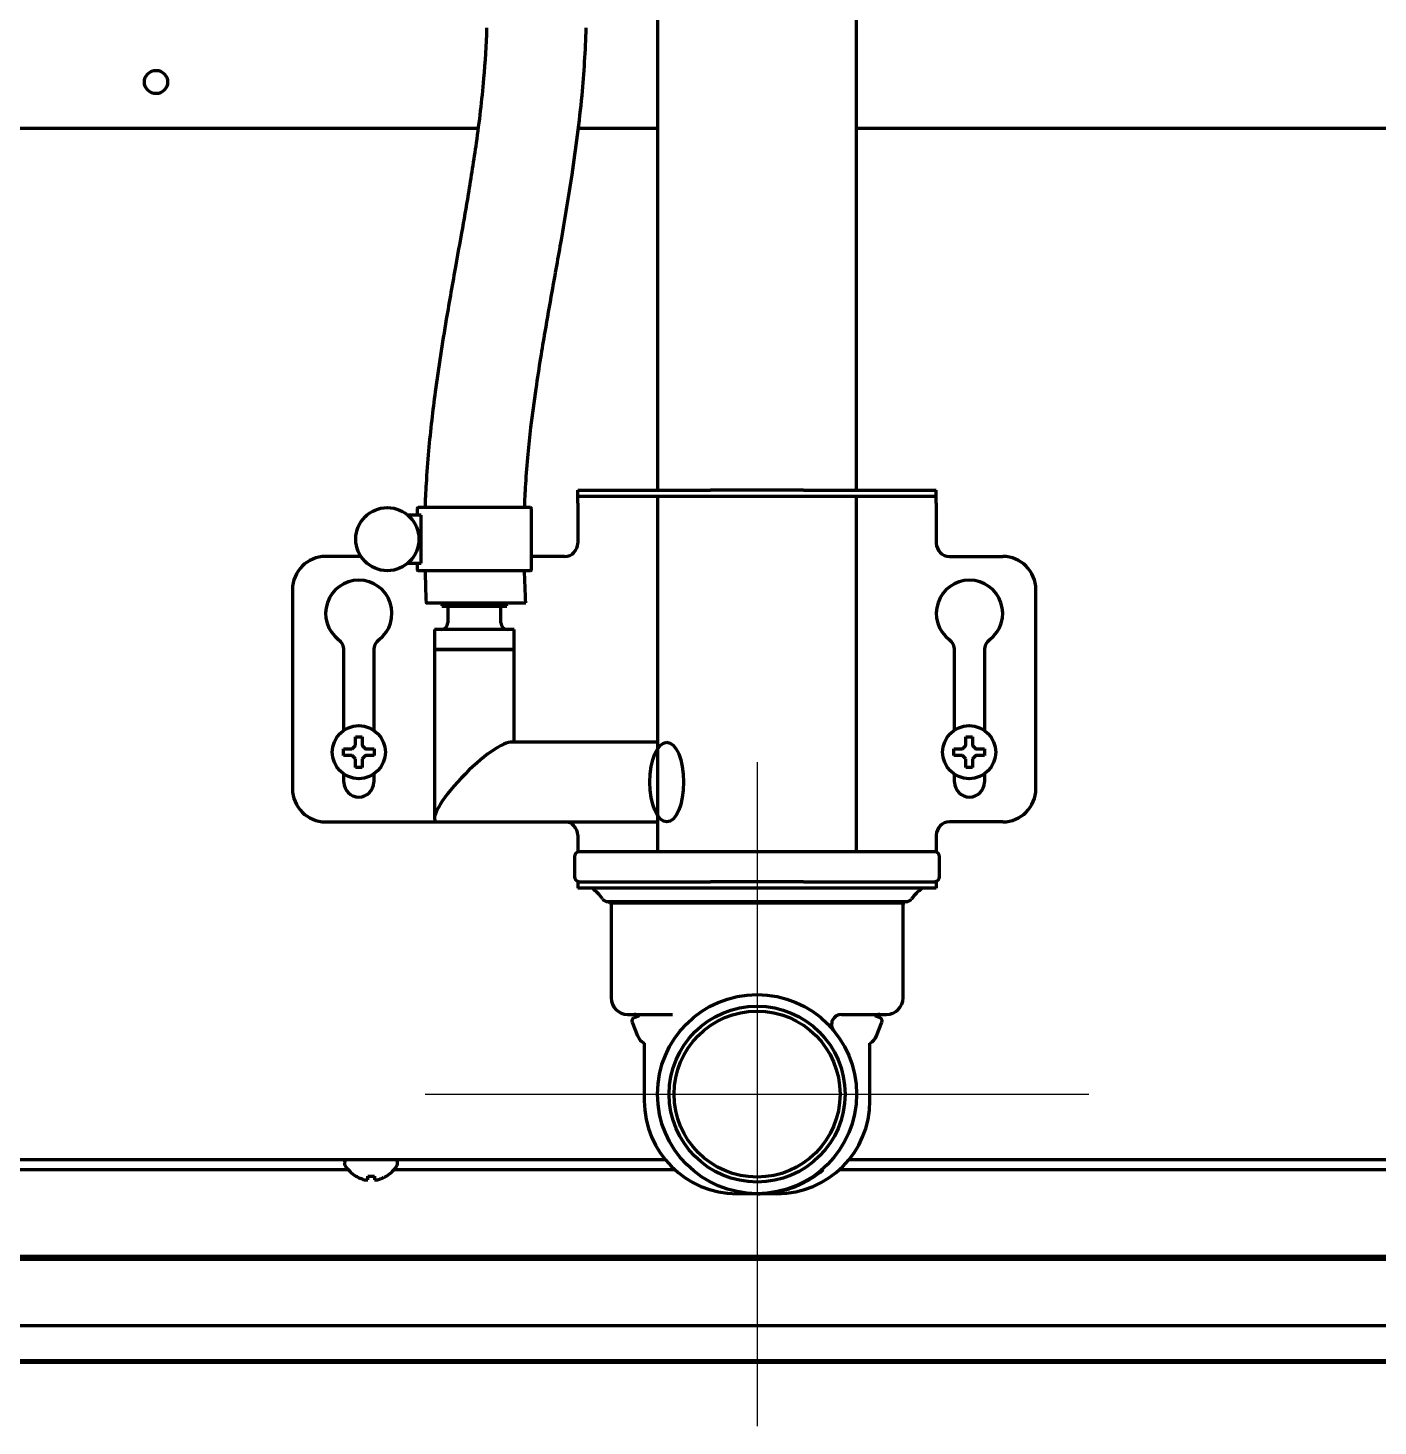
# Model space of a CAD drawing. Header units: inches. Extents: x -2898 to 7248, y 606 to 5598.
# Drawn here: x 2975.4 to 3178.7, y 4569.9 to 4780.5 of the extents above; entities that cross this region are included whole.
import ezdxf

# ---------------------------------------------------------------- set-up
doc = ezdxf.new("R2010")
doc.units = ezdxf.units.IN

# ---------------------------------------------------------------- blocks, each defined once
blk = doc.blocks.new('A$C0B5A562A')
at = {"color": 6}
for p, q in [((0, 50), (0, -50)), ((-50, 0), (50, 0))]:
    blk.add_line(p, q, dxfattribs=at)

msp = doc.modelspace()

# ---------------------------------------------------------------- linework, layer by layer
at = {"linetype": 'Continuous', "lineweight": 70}
for p, q in [((3070.2, 4784.06), (3070.2, 4716.31)), ((3100.2, 4716.31), (3100.2, 4784.06)), ((3043.13, 4765.4), (2806.81, 4765.4)), ((3070.2, 4765.4), (3058.21, 4765.4)), ((3439.84, 4765.4), (3100.19, 4765.4)), ((3070.2, 4716.31), (3070.2, 4710.94)), ((3100.2, 4710.94), (3100.2, 4716.31)), ((3058.2, 4709.94), (3058.2, 4710.94)), ((3058.2, 4710.94), (3078.2, 4710.94)), ((3058.2, 4708.94), (3058.2, 4709.94)), ((3078.2, 4709.94), (3058.2, 4709.94)), ((3070.2, 4709.94), (3070.2, 4696.75)), ((3092.2, 4710.94), (3078.2, 4710.94)), ((3092.2, 4709.94), (3078.2, 4709.94)), ((3092.2, 4710.94), (3112.2, 4710.94)), ((3112.2, 4709.94), (3092.2, 4709.94)), ((3100.2, 4696.75), (3100.2, 4709.94)), ((3112.2, 4709.94), (3112.2, 4710.94)), ((3112.2, 4708.94), (3112.2, 4709.94)), ((3034.6, 4707.14), (3032.6, 4707.14)), ((3034, 4708.14), (3034, 4707.14)), ((3042.6, 4708.29), (3034.15, 4708.29)), ((3034.6, 4699.94), (3034.6, 4707.14)), ((3051.05, 4708.29), (3042.6, 4708.29)), ((3051.2, 4698.94), (3051.2, 4708.14)), ((3058.2, 4708.94), (3058.2, 4702.94)), ((3112.2, 4708.94), (3112.2, 4702.94)), ((3025.53, 4700.94), (3020.2, 4700.94)), ((3056.2, 4700.94), (3051.2, 4700.94)), ((3114.2, 4700.94), (3122.2, 4700.94)), ((3032.6, 4699.94), (3034.6, 4699.94)), ((3034, 4699.94), (3034, 4698.94)), ((3051.05, 4698.79), (3034.15, 4698.79)), ((3070.2, 4696.75), (3070.2, 4666.72)), ((3100.2, 4656.44), (3100.2, 4696.75)), ((3015.2, 4695.94), (3015.2, 4665.94)), ((3127.2, 4665.94), (3127.2, 4695.94)), ((3037.83, 4693.94), (3037.7, 4693.44)), ((3037.7, 4693.44), (3045.75, 4693.44)), ((3038.6, 4693.24), (3038.6, 4690.94)), ((3045.75, 4693.44), (3047.5, 4693.44)), ((3046.6, 4690.94), (3046.6, 4693.24)), ((3047.5, 4693.44), (3047.37, 4693.94)), ((3048.6, 4689.94), (3036.6, 4689.94)), ((3036.6, 4689.94), (3036.6, 4686.94)), ((3048.6, 4686.94), (3048.6, 4689.94)), ((3022.95, 4674.75), (3022.95, 4686.8)), ((3027.45, 4686.8), (3027.45, 4674.75)), ((3038, 4686.94), (3036.6, 4686.94)), ((3036.6, 4686.94), (3040.06, 4686.94)), ((3036.6, 4686.94), (3036.6, 4661.5)), ((3048.6, 4686.94), (3038, 4686.94)), ((3040.06, 4686.94), (3048.6, 4686.94)), ((3048.6, 4672.94), (3048.6, 4686.94)), ((3114.95, 4674.79), (3114.95, 4686.8)), ((3119.45, 4686.8), (3119.45, 4674.72)), ((3022.9, 4671.45), (3022.9, 4671.95)), ((3022.9, 4670.95), (3022.9, 4671.45)), ((3027.5, 4671.95), (3027.5, 4671.45)), ((3027.5, 4671.45), (3027.5, 4670.95)), ((3070.2, 4672.94), (3048.04, 4672.94)), ((3114.85, 4671.45), (3114.85, 4671.95)), ((3114.85, 4670.95), (3114.85, 4671.45)), ((3119.45, 4671.95), (3119.45, 4671.45)), ((3119.45, 4671.45), (3119.45, 4670.95)), ((3022.95, 4666.94), (3022.95, 4668.14)), ((3027.45, 4668.14), (3027.45, 4666.94)), ((3114.95, 4666.94), (3114.95, 4668.11)), ((3119.45, 4668.18), (3119.45, 4666.94)), ((3070.2, 4666.72), (3070.2, 4656.44)), ((3020.2, 4660.94), (3056.2, 4660.94)), ((3037.16, 4660.94), (3070.2, 4660.94)), ((3122.2, 4660.94), (3114.2, 4660.94)), ((3058.2, 4658.94), (3058.2, 4656.39)), ((3112.2, 4658.94), (3112.2, 4656.39)), ((3057.7, 4655.69), (3057.7, 4652.69)), ((3085.2, 4656.44), (3058.45, 4656.44)), ((3111.95, 4656.44), (3085.2, 4656.44)), ((3112.7, 4652.69), (3112.7, 4655.69)), ((3058.2, 4651.94), (3058.2, 4651.98)), ((3058.2, 4651.94), (3078.2, 4651.94)), ((3058.2, 4651.94), (3058.2, 4650.94)), ((3078.2, 4650.94), (3058.2, 4650.94)), ((3092.2, 4651.94), (3078.2, 4651.94)), ((3092.2, 4650.94), (3078.2, 4650.94)), ((3092.2, 4651.94), (3112.2, 4651.94)), ((3112.2, 4650.94), (3092.2, 4650.94)), ((3112.2, 4651.94), (3112.2, 4651.98)), ((3112.2, 4651.94), (3112.2, 4650.94)), ((3062.72, 4648.94), (3085.2, 4648.94)), ((3062.88, 4648.94), (3062.95, 4648.69)), ((3107.45, 4648.69), (3062.95, 4648.69)), ((3063.2, 4648.69), (3063.2, 4634.44)), ((3085.2, 4648.94), (3107.67, 4648.94)), ((3107.2, 4634.44), (3107.2, 4648.69)), ((3107.45, 4648.69), (3107.51, 4648.94)), ((3065.7, 4631.94), (3072.47, 4631.94)), ((3067.43, 4631.75), (3066.66, 4631.45)), ((3097.92, 4631.94), (3104.7, 4631.94)), ((3103.73, 4631.45), (3102.97, 4631.75)), ((3066.38, 4630.8), (3067.2, 4628.71)), ((3103.19, 4628.71), (3104.01, 4630.8)), ((3068.2, 4627.63), (3068.2, 4618.94)), ((3102.2, 4618.94), (3102.2, 4627.63)), ((3071.38, 4610.05), (2924.95, 4610.05)), ((3023.61, 4608.55), (2924.95, 4608.55)), ((3023.05, 4609.65), (3023.05, 4609.45)), ((3072.82, 4608.55), (3030.5, 4608.55)), ((3031.05, 4609.45), (3031.05, 4609.65)), ((3480.25, 4608.55), (3097.57, 4608.55)), ((3480.22, 4610.05), (3099, 4610.05)), ((3024.75, 4607.57), (3024.75, 4607.6)), ((3029.35, 4607.6), (3029.35, 4607.57)), ((3085.2, 4604.94), (3082.2, 4604.94)), ((3088.2, 4604.94), (3085.2, 4604.94)), ((2924.95, 4595.55), (3480.37, 4595.55)), ((3082.95, 4595.55), (3082.95, 4595.45)), ((3085.05, 4595.45), (3082.95, 4595.45)), ((3082.95, 4595.45), (3083.45, 4595.16)), ((3087.15, 4595.45), (3085.05, 4595.45)), ((3086.65, 4595.16), (3087.15, 4595.45)), ((3087.15, 4595.45), (3087.15, 4595.55)), ((3394.53, 4595.05), (2924.95, 4595.05)), ((3083.45, 4595.16), (3083.45, 4595.05)), ((3085.05, 4595.16), (3083.45, 4595.16)), ((3086.65, 4595.16), (3085.05, 4595.16)), ((3086.65, 4595.05), (3086.65, 4595.16)), ((3394.54, 4585.05), (2924.95, 4585.05)), ((3394.54, 4585.03), (2924.95, 4585.03)), ((2924.96, 4579.82), (3400.14, 4579.82)), ((2924.96, 4579.56), (3400.14, 4579.56))]:
    msp.add_line(p, q, dxfattribs=at)
for centre, radius in [((2994.65, 4772.4), 1.75), ((3029.5, 4703.54), 4.75), ((3025.2, 4671.45), 4), ((3117.15, 4671.45), 4), ((3085.2, 4619.94), 15), ((3085.2, 4619.94), 13.25), ((3085.2, 4619.94), 12.5)]:
    msp.add_circle(centre, radius, dxfattribs=at)
for centre, radius, start, end in [((3034.15, 4708.14), 0.15, 90, 180), ((3051.05, 4708.14), 0.15, 0, 90), ((3056.2, 4702.94), 2, 270, 0), ((3114.2, 4702.94), 2, 180, 270), ((3020.2, 4695.94), 5, 90, 180), ((3122.2, 4695.94), 5, 0, 90), ((3034.15, 4698.94), 0.15, 180, 270), ((3051.05, 4698.94), 0.15, 270, 0), ((3025.2, 4692.36), 5, 307.3832, 232.6168), ((3117.2, 4692.36), 5, 307.3832, 232.6168), ((3038.4, 4693.24), 0.2, 0, 90), ((3046.8, 4693.24), 0.2, 90, 180), ((3037.6, 4690.94), 1, 270, 0), ((3047.6, 4690.94), 1, 180, 270), ((3020.95, 4686.8), 2, 0, 52.6168), ((3029.45, 4686.8), 2, 127.3832, 180), ((3112.95, 4686.8), 2, 0, 52.6168), ((3121.45, 4686.8), 2, 127.3832, 180), ((3020.2, 4665.94), 5, 180, 270), ((3025.2, 4666.94), 2.25, 180, 0), ((3117.2, 4666.94), 2.25, 180, 0), ((3122.2, 4665.94), 5, 270, 0), ((3056.2, 4658.94), 2, 0, 90), ((3114.2, 4658.94), 2, 90, 180), ((3058.45, 4655.69), 0.75, 90, 180), ((3111.95, 4655.69), 0.75, 0, 90), ((3058.45, 4652.69), 0.75, 180, 270), ((3111.95, 4652.69), 0.75, 270, 0), ((3055.46, 4644.63), 8, 36.1436, 52.0487), ((3114.94, 4644.63), 8, 127.9513, 143.8564), ((3062.72, 4649.94), 1, 216.1436, 270), ((3107.67, 4649.94), 1, 270, 323.8564), ((3065.7, 4634.44), 2.5, 180, 270), ((3104.7, 4634.44), 2.5, 270, 0), ((3066.84, 4630.98), 0.5, 111.3874, 201.3874), ((3066.7, 4630.44), 1.5, 60.9412, 90), ((3097.92, 4630.44), 1.5, 90, 219.5212), ((3103.7, 4630.44), 1.5, 90, 119.0588), ((3103.55, 4630.98), 0.5, 338.6126, 68.6126), ((3069.06, 4629.44), 2, 201.3874, 244.385), ((3101.33, 4629.44), 2, 295.615, 338.6126), ((3082.2, 4618.94), 14, 180, 270), ((3088.2, 4618.94), 14, 270, 0), ((3023.45, 4609.65), 0.4, 90, 180), ((3023.45, 4609.45), 0.4, 180, 210.3012), ((3027.25, 4611.67), 4.8, 210.3012, 238.6273), ((3026.85, 4611.67), 4.8, 301.3727, 329.6988), ((3030.65, 4609.65), 0.4, 0, 90), ((3030.65, 4609.45), 0.4, 329.6988, 0)]:
    msp.add_arc(centre, radius, start, end, dxfattribs=at)
for start_param, end_param in [(3.359759, 4.930555), (4.930555, 6.501351)]:
    msp.add_ellipse((3042.6, 4666.94), major_axis=(-5.86, -5.86), ratio=0.221695, start_param=start_param, end_param=end_param, dxfattribs=at)
msp.add_ellipse((3071.6, 4666.94), major_axis=(0, 6), ratio=0.422618, dxfattribs=at)
for points, knots in [([(3044.46, 4780.54), (3044.37, 4777.98), (3044.03, 4772.18), (3043.01, 4763.83), (3041.8, 4756.12), (3040.73, 4750), (3039.61, 4743.73), (3038.2, 4735.79), (3036.97, 4727.99), (3036.15, 4721.37), (3035.68, 4716.74), (3035.34, 4712.3), (3035.21, 4709.39), (3035.17, 4708.14)], [0, 0, 0, 0, 0.10362, 0.236479, 0.344127, 0.425716, 0.49364, 0.608274, 0.759671, 0.818643, 0.88189, 0.949327, 1, 1, 1, 1]), ([(3050.17, 4708.14), (3050.22, 4709.38), (3050.36, 4712.12), (3050.68, 4716.2), (3051.19, 4720.98), (3051.84, 4725.83), (3052.58, 4730.62), (3053.39, 4735.48), (3054.43, 4741.4), (3055.85, 4749.26), (3057.49, 4759.08), (3058.89, 4769.72), (3059.35, 4777.13), (3059.46, 4780.54)], [0, 0, 0, 0, 0.050372, 0.111249, 0.166744, 0.247132, 0.312117, 0.366507, 0.450844, 0.560928, 0.697625, 0.86209, 1, 1, 1, 1]), ([(3035.35, 4693.94), (3035.34, 4693.94), (3035.34, 4693.94), (3035.37, 4693.94), (3035.4, 4693.94), (3035.48, 4693.94), (3035.53, 4693.94), (3035.61, 4693.94), (3035.62, 4693.94), (3035.66, 4693.94), (3035.67, 4693.94), (3035.73, 4693.94), (3035.77, 4693.94), (3035.9, 4693.94), (3036.09, 4693.94), (3036.33, 4693.94), (3036.52, 4693.94), (3036.59, 4693.94), (3036.69, 4693.94), (3036.73, 4693.94), (3036.8, 4693.94), (3036.84, 4693.94), (3037.02, 4693.94), (3037.18, 4693.94), (3037.51, 4693.94), (3037.69, 4693.94), (3038.05, 4693.94), (3038.25, 4693.94), (3038.49, 4693.94), (3038.55, 4693.94), (3038.65, 4693.94), (3038.7, 4693.94), (3038.85, 4693.94), (3038.96, 4693.94), (3039.28, 4693.94), (3039.71, 4693.94), (3040.16, 4693.94), (3040.51, 4693.94), (3040.63, 4693.94), (3040.81, 4693.94), (3040.87, 4693.94), (3040.99, 4693.94), (3041.05, 4693.94), (3041.35, 4693.94), (3041.59, 4693.94), (3042.07, 4693.94), (3042.32, 4693.94), (3042.81, 4693.94), (3043.05, 4693.94), (3043.36, 4693.94), (3043.42, 4693.94), (3043.54, 4693.94), (3043.73, 4693.94), (3043.91, 4693.94), (3044.28, 4693.94), (3044.75, 4693.94), (3045.22, 4693.94), (3045.57, 4693.94), (3045.68, 4693.94), (3045.85, 4693.94), (3045.91, 4693.94), (3046.02, 4693.94), (3046.08, 4693.94), (3046.35, 4693.94), (3046.57, 4693.94), (3046.99, 4693.94), (3047.19, 4693.94), (3047.58, 4693.94), (3047.77, 4693.94), (3047.99, 4693.94), (3048.04, 4693.94), (3048.13, 4693.94), (3048.26, 4693.94), (3048.38, 4693.94), (3048.63, 4693.94), (3048.93, 4693.94), (3049.2, 4693.94), (3049.39, 4693.94), (3049.45, 4693.94), (3049.56, 4693.94), (3049.62, 4693.94), (3049.77, 4693.94), (3049.95, 4693.94), (3050.09, 4693.94), (3050.17, 4693.94), (3050.2, 4693.94), (3050.23, 4693.94), (3050.24, 4693.94), (3050.26, 4693.94), (3050.27, 4693.94), (3050.32, 4693.94), (3050.34, 4693.94), (3050.35, 4693.94), (3050.35, 4693.94), (3050.35, 4693.94)], [0, 0, 0, 0, 0.030894, 0.030894, 0.061788, 0.061788, 0.092681, 0.092681, 0.100405, 0.100405, 0.108128, 0.108128, 0.123575, 0.123575, 0.154469, 0.185363, 0.185363, 0.200809, 0.200809, 0.208533, 0.208533, 0.216256, 0.216256, 0.24715, 0.24715, 0.278044, 0.278044, 0.308938, 0.308938, 0.316661, 0.316661, 0.324384, 0.324384, 0.339831, 0.339831, 0.370725, 0.401619, 0.401619, 0.417066, 0.417066, 0.424789, 0.424789, 0.432513, 0.432513, 0.463406, 0.463406, 0.4943, 0.4943, 0.525194, 0.525194, 0.532917, 0.532917, 0.540641, 0.556088, 0.556088, 0.586981, 0.617875, 0.617875, 0.633322, 0.633322, 0.641045, 0.641045, 0.648769, 0.648769, 0.679663, 0.679663, 0.710556, 0.710556, 0.74145, 0.74145, 0.749174, 0.749174, 0.756897, 0.772344, 0.772344, 0.803238, 0.834131, 0.834131, 0.849578, 0.849578, 0.865025, 0.865025, 0.895919, 0.926813, 0.926813, 0.94226, 0.94226, 0.949983, 0.949983, 0.957706, 0.957706, 0.9886, 0.9886, 1, 1, 1, 1]), ([(3025.7, 4673.75), (3025.7, 4673.54), (3025.7, 4673.34), (3025.7, 4673.01), (3025.7, 4672.9), (3025.7, 4672.68), (3025.7, 4672.56), (3025.7, 4672.45)], [0, 0, 0, 0, 0.5, 0.5, 0.75, 0.75, 1, 1, 1, 1]), ([(3117.65, 4673.75), (3117.65, 4673.54), (3117.65, 4673.34), (3117.65, 4673.01), (3117.65, 4672.9), (3117.65, 4672.68), (3117.65, 4672.56), (3117.65, 4672.45)], [0, 0, 0, 0, 0.5, 0.5, 0.75, 0.75, 1, 1, 1, 1]), ([(3022.9, 4671.95), (3023.1, 4671.95), (3023.31, 4671.95), (3023.63, 4671.95), (3023.74, 4671.95), (3023.97, 4671.95), (3024.08, 4671.95), (3024.2, 4671.95)], [0, 0, 0, 0, 0.5, 0.5, 0.75, 0.75, 1, 1, 1, 1]), ([(3114.85, 4671.95), (3115.05, 4671.95), (3115.26, 4671.95), (3115.58, 4671.95), (3115.69, 4671.95), (3115.92, 4671.95), (3116.03, 4671.95), (3116.15, 4671.95)], [0, 0, 0, 0, 0.5, 0.5, 0.75, 0.75, 1, 1, 1, 1]), ([(3024.7, 4669.15), (3024.7, 4669.35), (3024.7, 4669.56), (3024.7, 4669.89), (3024.7, 4670), (3024.7, 4670.22), (3024.7, 4670.33), (3024.7, 4670.45)], [0, 0, 0, 0, 0.5, 0.5, 0.75, 0.75, 1, 1, 1, 1]), ([(3027.5, 4670.95), (3027.29, 4670.95), (3027.08, 4670.95), (3026.76, 4670.95), (3026.65, 4670.95), (3026.43, 4670.95), (3026.31, 4670.95), (3026.2, 4670.95)], [0, 0, 0, 0, 0.5, 0.5, 0.75, 0.75, 1, 1, 1, 1]), ([(3116.65, 4669.15), (3116.65, 4669.35), (3116.65, 4669.56), (3116.65, 4669.89), (3116.65, 4670), (3116.65, 4670.22), (3116.65, 4670.33), (3116.65, 4670.45)], [0, 0, 0, 0, 0.5, 0.5, 0.75, 0.75, 1, 1, 1, 1]), ([(3119.45, 4670.95), (3119.24, 4670.95), (3119.03, 4670.95), (3118.71, 4670.95), (3118.6, 4670.95), (3118.38, 4670.95), (3118.26, 4670.95), (3118.15, 4670.95)], [0, 0, 0, 0, 0.5, 0.5, 0.75, 0.75, 1, 1, 1, 1]), ([(3085.2, 4604.94), (3085.22, 4604.94), (3085.26, 4604.94), (3085.32, 4604.94), (3085.38, 4604.94), (3085.44, 4604.94), (3085.5, 4604.94), (3085.56, 4604.94), (3085.61, 4604.94), (3085.67, 4604.94), (3085.74, 4604.95), (3085.81, 4604.95), (3085.88, 4604.95), (3085.97, 4604.95), (3086.05, 4604.96), (3086.15, 4604.96), (3086.25, 4604.97), (3086.35, 4604.98), (3086.46, 4604.98), (3086.58, 4604.99), (3086.77, 4605.01), (3087.03, 4605.04), (3087.36, 4605.08), (3087.71, 4605.13), (3088.07, 4605.19), (3088.45, 4605.26), (3088.83, 4605.34), (3089.22, 4605.44), (3089.63, 4605.55), (3090.04, 4605.68), (3090.7, 4605.91), (3091.61, 4606.27), (3092.76, 4606.85), (3093.91, 4607.57), (3094.72, 4608.18), (3095.15, 4608.54), (3095.22, 4608.6)], [0, 0, 0, 0, 0.006848, 0.013566, 0.020148, 0.026594, 0.032904, 0.039079, 0.044886, 0.051233, 0.05812, 0.065546, 0.073511, 0.082013, 0.091053, 0.100629, 0.11074, 0.121387, 0.132569, 0.144285, 0.156535, 0.188501, 0.221345, 0.255072, 0.289687, 0.325195, 0.3616, 0.398905, 0.437112, 0.476224, 0.516243, 0.625048, 0.738021, 0.855179, 0.976535, 1, 1, 1, 1]), ([(3024.75, 4607.6), (3024.95, 4607.48), (3025.16, 4607.37), (3025.48, 4607.23), (3025.59, 4607.19), (3025.82, 4607.12), (3025.93, 4607.08), (3026.05, 4607.05)], [0, 0, 0, 0, 0.5, 0.5, 0.75, 0.75, 1, 1, 1, 1]), ([(3027.55, 4607.6), (3027.55, 4607.48), (3027.55, 4607.37), (3027.55, 4607.23), (3027.55, 4607.19), (3027.55, 4607.12), (3027.55, 4607.08), (3027.55, 4607.05)], [0, 0, 0, 0, 0.5, 0.5, 0.75, 0.75, 1, 1, 1, 1])]:
    msp.add_open_spline(points, degree=3, knots=knots, dxfattribs=at)
for points in [[(3035.18, 4698.94), (3035.21, 4697.27), (3035.27, 4695.6), (3035.35, 4693.94)], [(3050.35, 4693.94), (3050.27, 4695.61), (3050.21, 4697.27), (3050.17, 4698.94)], [(3024.7, 4672.45), (3024.7, 4672.5), (3024.7, 4672.61), (3024.7, 4672.77), (3024.7, 4672.93), (3024.7, 4673.09), (3024.7, 4673.24), (3024.7, 4673.39), (3024.7, 4673.56), (3024.7, 4673.68), (3024.7, 4673.75)], [(3024.7, 4673.75), (3024.86, 4673.75), (3025.2, 4673.75), (3025.53, 4673.75), (3025.7, 4673.75)], [(3116.65, 4672.45), (3116.65, 4672.5), (3116.65, 4672.61), (3116.65, 4672.77), (3116.65, 4672.93), (3116.65, 4673.09), (3116.65, 4673.24), (3116.65, 4673.39), (3116.65, 4673.56), (3116.65, 4673.68), (3116.65, 4673.75)], [(3116.65, 4673.75), (3116.81, 4673.75), (3117.15, 4673.75), (3117.48, 4673.75), (3117.65, 4673.75)], [(3024.2, 4671.95), (3024.22, 4671.97), (3024.27, 4672.02), (3024.34, 4672.09), (3024.41, 4672.16), (3024.48, 4672.23), (3024.55, 4672.3), (3024.63, 4672.38), (3024.67, 4672.42), (3024.7, 4672.45)], [(3025.7, 4672.45), (3025.72, 4672.42), (3025.77, 4672.37), (3025.85, 4672.3), (3025.92, 4672.23), (3025.99, 4672.15), (3026.06, 4672.09), (3026.13, 4672.02), (3026.17, 4671.97), (3026.2, 4671.95)], [(3026.2, 4671.95), (3026.25, 4671.95), (3026.36, 4671.95), (3026.52, 4671.95), (3026.68, 4671.95), (3026.84, 4671.95), (3026.99, 4671.95), (3027.14, 4671.95), (3027.31, 4671.95), (3027.43, 4671.95), (3027.5, 4671.95)], [(3116.15, 4671.95), (3116.17, 4671.97), (3116.22, 4672.02), (3116.29, 4672.09), (3116.36, 4672.16), (3116.43, 4672.23), (3116.5, 4672.3), (3116.58, 4672.38), (3116.62, 4672.42), (3116.65, 4672.45)], [(3117.65, 4672.45), (3117.67, 4672.42), (3117.72, 4672.37), (3117.8, 4672.3), (3117.87, 4672.23), (3117.94, 4672.15), (3118.01, 4672.09), (3118.08, 4672.02), (3118.12, 4671.97), (3118.15, 4671.95)], [(3118.15, 4671.95), (3118.2, 4671.95), (3118.31, 4671.95), (3118.47, 4671.95), (3118.63, 4671.95), (3118.79, 4671.95), (3118.94, 4671.95), (3119.09, 4671.95), (3119.26, 4671.95), (3119.38, 4671.95), (3119.45, 4671.95)], [(3024.2, 4670.95), (3024.14, 4670.95), (3024.03, 4670.95), (3023.87, 4670.95), (3023.71, 4670.95), (3023.56, 4670.95), (3023.41, 4670.95), (3023.25, 4670.95), (3023.08, 4670.95), (3022.96, 4670.95), (3022.9, 4670.95)], [(3024.7, 4670.45), (3024.67, 4670.47), (3024.62, 4670.52), (3024.55, 4670.6), (3024.47, 4670.67), (3024.4, 4670.74), (3024.33, 4670.81), (3024.27, 4670.88), (3024.22, 4670.92), (3024.2, 4670.95)], [(3025.7, 4669.15), (3025.53, 4669.15), (3025.2, 4669.15), (3024.86, 4669.15), (3024.7, 4669.15)], [(3026.2, 4670.95), (3026.17, 4670.92), (3026.13, 4670.88), (3026.05, 4670.81), (3025.98, 4670.73), (3025.91, 4670.66), (3025.84, 4670.59), (3025.77, 4670.52), (3025.72, 4670.47), (3025.7, 4670.45)], [(3025.7, 4670.45), (3025.7, 4670.39), (3025.7, 4670.29), (3025.7, 4670.12), (3025.7, 4669.96), (3025.7, 4669.81), (3025.7, 4669.66), (3025.7, 4669.5), (3025.7, 4669.33), (3025.7, 4669.21), (3025.7, 4669.15)], [(3116.15, 4670.95), (3116.09, 4670.95), (3115.98, 4670.95), (3115.82, 4670.95), (3115.66, 4670.95), (3115.51, 4670.95), (3115.36, 4670.95), (3115.2, 4670.95), (3115.03, 4670.95), (3114.91, 4670.95), (3114.85, 4670.95)], [(3116.65, 4670.45), (3116.62, 4670.47), (3116.57, 4670.52), (3116.5, 4670.6), (3116.42, 4670.67), (3116.35, 4670.74), (3116.28, 4670.81), (3116.22, 4670.88), (3116.17, 4670.92), (3116.15, 4670.95)], [(3117.65, 4669.15), (3117.48, 4669.15), (3117.15, 4669.15), (3116.81, 4669.15), (3116.65, 4669.15)], [(3118.15, 4670.95), (3118.12, 4670.92), (3118.08, 4670.88), (3118, 4670.81), (3117.93, 4670.73), (3117.86, 4670.66), (3117.79, 4670.59), (3117.72, 4670.52), (3117.67, 4670.47), (3117.65, 4670.45)], [(3117.65, 4670.45), (3117.65, 4670.39), (3117.65, 4670.29), (3117.65, 4670.12), (3117.65, 4669.96), (3117.65, 4669.81), (3117.65, 4669.66), (3117.65, 4669.5), (3117.65, 4669.33), (3117.65, 4669.21), (3117.65, 4669.15)], [(3026.05, 4607.05), (3026.07, 4607.05), (3026.12, 4607.04), (3026.19, 4607.04), (3026.26, 4607.04), (3026.33, 4607.04), (3026.4, 4607.04), (3026.48, 4607.04), (3026.52, 4607.05), (3026.55, 4607.05)], [(3026.55, 4607.05), (3026.55, 4607.07), (3026.55, 4607.1), (3026.55, 4607.15), (3026.55, 4607.2), (3026.55, 4607.26), (3026.55, 4607.33), (3026.55, 4607.4), (3026.55, 4607.49), (3026.55, 4607.56), (3026.55, 4607.6)], [(3026.55, 4607.6), (3026.71, 4607.58), (3027.05, 4607.56), (3027.38, 4607.58), (3027.55, 4607.6)], [(3027.55, 4607.05), (3027.57, 4607.05), (3027.62, 4607.04), (3027.7, 4607.04), (3027.77, 4607.04), (3027.84, 4607.04), (3027.91, 4607.04), (3027.98, 4607.04), (3028.02, 4607.05), (3028.05, 4607.05)], [(3028.05, 4607.05), (3028.1, 4607.07), (3028.21, 4607.1), (3028.37, 4607.15), (3028.53, 4607.2), (3028.69, 4607.26), (3028.84, 4607.33), (3028.99, 4607.4), (3029.16, 4607.49), (3029.28, 4607.56), (3029.35, 4607.6)]]:
    msp.add_open_spline(points, degree=3, dxfattribs=at)

# ---------------------------------------------------------------- block references
msp.add_blockref('A$C0B5A562A', (3085.2, 4619.94))

doc.saveas('drawing.dxf')
